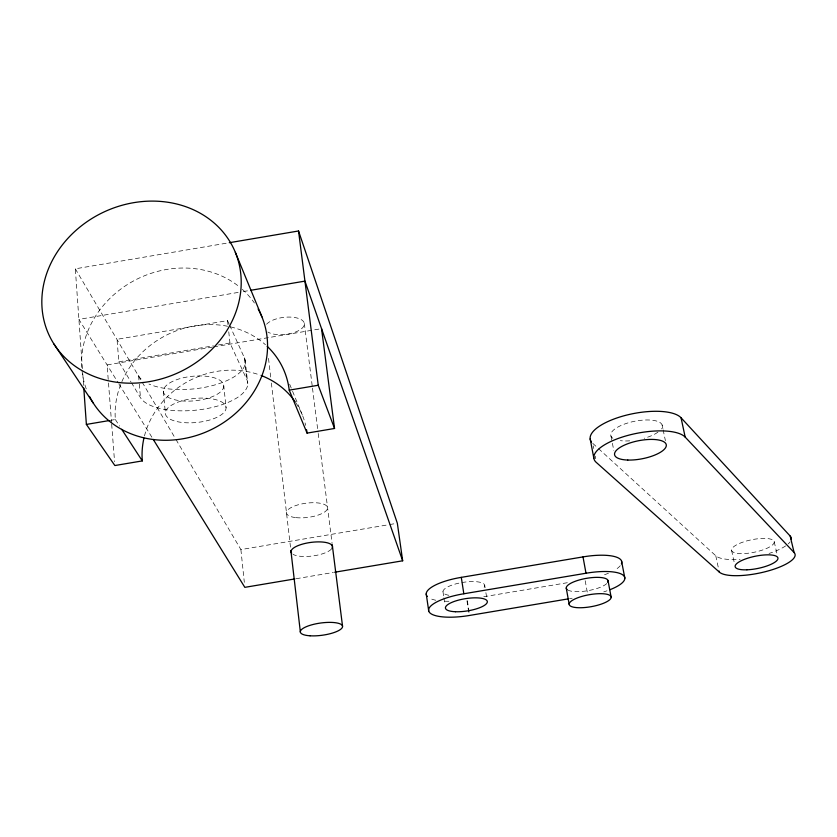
<?xml version="1.0" encoding="UTF-8"?>
<svg xmlns="http://www.w3.org/2000/svg" width="837" height="837" viewBox="0 0 837 837"><rect width="100%" height="100%" fill="white"/><g stroke="black" fill="none" stroke-linecap="round" stroke-linejoin="round"><path stroke-width="0.63" stroke-dasharray="4.18 3.14" d="M82.413 368.657L75.32 268.813L227.978 242.939M238.158 292.427L78.908 319.378L118.153 382.76M243.295 291.548L248.432 290.68M229.139 324.097L227.559 320.613L117.034 339.309L118.833 361.814L130.917 381.86M118.833 361.814L213.362 345.827M218.467 344.959L229.966 343.013L246.779 379.464A54.604 22.16 -5.7 0 1 204.772 408.958A54.604 22.16 -5.7 0 1 140.459 397.68L131.597 382.969M212.399 347.104L107.105 364.911L108.391 381.682M213.686 346.884L320.257 328.857M110.296 420.383L115.339 419.525A89.151 79.839 -26.9 0 1 166.95 334.884A89.151 79.839 -26.9 0 1 265.465 344.739M175.979 439.519L240.889 549.585L388.368 524.768M389.644 524.548L396.058 523.47M296.172 578.712L333.388 572.456M483.776 596.75L569.296 582.385M569.578 598.654L572.142 598.225M592.774 443.38L597.576 447.764M598.539 448.642L715.771 555.758A39.151 11.488 -11.5 0 0 740.075 559.262M115.339 419.525L119.597 426.064M118.844 383.869L151.895 437.238M75.32 268.813L141.547 381.128M142.206 382.247L175.32 438.4M138.492 375.708L138.628 375.949A54.311 22.589 -5.6 0 0 143.179 380.751M229.662 325.258L244.383 357.807L246.779 379.464M289.654 384.204L292.092 390.115M292.573 391.297L302.314 414.953M774.194 541.644A21.752 6.382 -11.5 0 1 743.34 553.592A21.752 6.382 -11.5 0 1 741.132 542.763A21.752 6.382 -11.5 0 1 774.194 541.644L777.071 554.22M731.611 550.474L734.352 563.039M715.771 555.758L718.397 567.957M662.14 425.039L662.894 428.649M663.145 429.852L665.405 440.691M610.989 436.119L613.814 450.557M593.266 445.933L593.757 448.496M595.222 456.165L595.714 458.728M585.189 580.732L587.543 593.59M484.707 585.22L485.104 587.7M485.899 592.669L486.893 598.873M467.37 600.757L469.463 614.212M466.962 600.83L469.055 614.274M442.972 591.654L443.715 596.624M443.903 597.869L444.834 604.094M304.323 323.438L312.327 386.84M312.494 388.138L318.039 432.133M318.206 433.43L332.09 543.412M268.51 358.362L270.769 377.832M271.376 383.022L290.617 548.214M245.136 359.92L247.762 383.691M227.559 320.613L228.093 325.593M228.763 331.818L229.966 343.013M223.782 385.888A30.32 12.304 -5.7 0 1 178.7 400.525A30.32 12.304 -5.7 0 1 178.271 379.161A30.32 12.304 -5.7 0 1 223.782 385.888L226.074 407.745A30.488 12.053 -5.8 0 1 180.74 422.277A30.488 12.053 -5.8 0 1 180.353 401.331A30.488 12.053 -5.8 0 1 226.074 407.745M240.889 549.585L244.32 582.311M163.403 391.507L165.391 413.488M138.628 375.949L138.963 380.008M139.308 384.068L140.459 397.68M108.496 382.969L111.583 422.957M111.677 424.254L114.564 461.668M82.779 373.846L83.606 385.522M448.935 601.259A38.042 11.415 -9 0 1 444.06 601.186M435.795 600.244A38.042 11.415 -9 0 1 428.962 597.859M606.992 590.796A38.22 11.163 -10.1 0 1 603.759 591.853M620.248 565.728A38.073 11.415 -10.1 0 1 614.546 570.217M608.426 573.23A38.073 11.415 -10.1 0 1 602.431 575.479M448.831 595.274A21.124 6.34 -9 0 1 447.952 586.789A21.124 6.34 -9 0 1 475.772 581.673A21.124 6.34 -9 0 1 482.102 589.154M606.72 583.598A21.228 6.204 -10.1 0 1 587.595 590.734A21.228 6.204 -10.1 0 1 567.957 590.116M244.383 357.807A54.311 22.589 -5.6 0 1 213.948 385.198A54.311 22.589 -5.6 0 1 148.976 384.037M86.253 388.891A94.989 83.899 -25.9 0 1 125.362 285.867A94.989 83.899 -25.9 0 1 239.497 286.934M242.343 289.351A94.989 83.899 -25.9 0 1 254.396 302.984M790.065 541.926A39.151 11.488 -11.5 0 1 788.203 543.914M785.64 545.891A39.151 11.488 -11.5 0 1 769.057 553.466M612.872 438.295A26.209 9.395 -11.1 0 1 634.885 421.22A26.209 9.395 -11.1 0 1 661.282 428.921M657.934 432.154A26.209 9.395 -11.1 0 1 644.249 438.264M629.706 440.837A26.209 9.395 -11.1 0 1 620.395 440.66M266.584 324.233A19.816 8.569 -6.8 0 1 295.995 317.746A19.816 8.569 -6.8 0 1 298.139 330.877A19.816 8.569 -6.8 0 1 267.85 332.027M295.963 402.995A84.453 76.47 -27.8 0 1 305.672 425.353M144.466 435.931A84.453 76.47 -27.8 0 1 260.223 375.154M331.337 549.145A20.894 6.842 -7.5 0 1 312.818 555.946A20.894 6.842 -7.5 0 1 292.981 554.324M296.057 517.643A20.705 7.156 -7.4 0 0 327.57 508.226A20.705 7.156 -7.4 0 0 297.48 505.004A20.705 7.156 -7.4 0 0 296.057 517.643"/><path stroke-width="1.26" d="M229.265 242.72L298.537 230.981L397.345 523.251L402.67 560.8L334.664 572.236M250.995 290.251L304.94 281.117L402.67 560.8M83.794 388.106L86.378 424.422L109.04 420.592M289.225 390.157L318.238 385.261L334.549 428.471L307.064 433.106L289.225 390.157A89.151 79.839 -26.9 0 0 267.181 346.319M143.922 438.18A84.453 76.47 -27.8 0 0 142.3 460.905L114.868 465.539L86.378 424.422M294.886 578.922L244.843 587.344L153.276 439.467M427.268 596.488A38.042 11.415 -9 0 1 461.292 577.363L583.002 556.908A38.073 11.415 -10.1 0 1 621.41 563.866M568.292 598.873L469.243 615.498A38.178 11.163 -9 0 1 428.68 610.926A38.178 11.163 -9 0 1 463.834 593.768L586.005 573.24A38.22 11.163 -10.1 0 1 622.676 574.831A38.22 11.163 -10.1 0 1 610.016 589.677M719.265 572.037L596.446 462.558A47.406 16.552 -11 0 1 626.118 435.899A47.406 16.552 -11 0 1 685.179 437.113L794.104 552.556A39.297 11.226 -11.5 0 1 765.949 571.535A39.297 11.226 -11.5 0 1 719.265 572.037L719.046 571.022M591.487 442.009A47.186 16.907 -11.1 0 1 624.35 415.686A47.186 16.907 -11.1 0 1 681.046 417.768L790.285 536.161A39.151 11.488 -11.5 0 1 791.279 539.405M54.007 344.091L93.346 403.172M121.721 429.329L142.3 460.905M235.343 252.324L261.908 316.836M790.18 536.057L794.104 552.556M681.046 417.768L685.179 437.113M621.546 561.041L624.852 578.189M590.169 438.891L593.841 458.184M608.007 580.512L611.156 597.252A21.302 6.058 -10.1 0 1 579.8 607.746A21.302 6.058 -10.1 0 1 579.507 597.147A21.302 6.058 -10.1 0 1 611.156 597.252M583.002 556.908L586.005 573.24M566.262 588.087L569.16 604.293M461.292 577.363L463.834 593.768M426.221 593.862L428.743 611.125M321.544 328.648L334.549 428.471M298.537 230.981L318.238 385.261M332.247 544.709L342.542 626.222M290.868 550.422L300.389 632.176M567.235 589.656A21.228 6.204 -10.1 0 1 585.774 578.461A21.228 6.204 -10.1 0 1 607.798 582.259M258.131 309.01A94.989 83.899 -25.9 0 1 213.759 428.356A94.989 83.899 -25.9 0 1 89.507 396.414M306.572 429.758A84.453 76.47 -27.8 0 1 307.064 433.106M261.29 375.551A84.453 76.47 -27.8 0 1 295.335 402.074M291.663 553.257A20.894 6.842 -7.5 0 1 311.605 542.313A20.894 6.842 -7.5 0 1 331.912 548.423M455.474 611.732A21.207 6.204 -9 0 0 487.333 601.908A21.207 6.204 -9 0 0 456.301 600.757A21.207 6.204 -9 0 0 455.474 611.732M119.168 382.561A101.936 88.523 -24.9 0 0 236.829 256.248A101.936 88.523 -24.9 0 0 68.561 237.624A101.936 88.523 -24.9 0 0 119.168 382.561M746.918 569.809A21.825 6.236 -11.5 0 0 777.929 557.986A21.825 6.236 -11.5 0 0 744.773 559.221A21.825 6.236 -11.5 0 0 746.918 569.809M627.813 460.047A26.324 9.197 -11 0 0 666.315 445.179A26.324 9.197 -11 0 0 627.133 443.976A26.324 9.197 -11 0 0 627.813 460.047M310.056 635.796A21.291 6.162 -7.8 0 0 342.542 626.808A21.291 6.162 -7.8 0 0 311.772 624.821A21.291 6.162 -7.8 0 0 310.056 635.796"/></g></svg>
